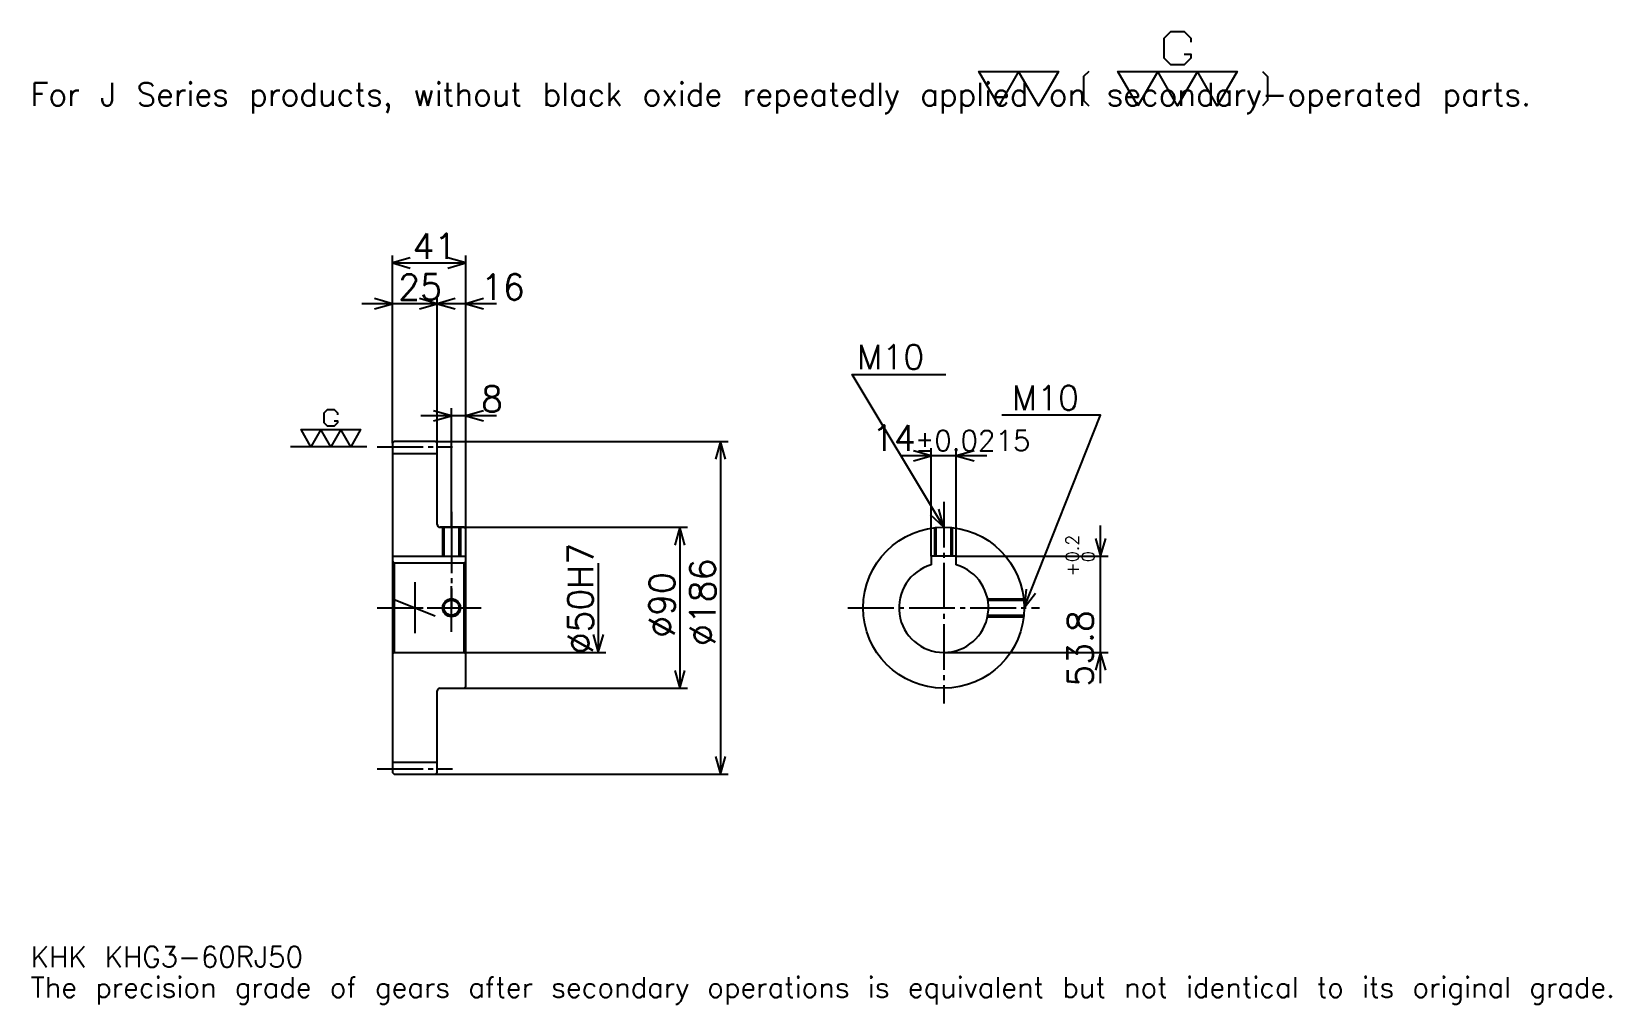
# Model space of a CAD drawing. Extents: x 29 to 912, y 10 to 554.
import ezdxf

# ---------------------------------------------------------------- set-up
doc = ezdxf.new("R2010")
doc.units = 0
doc.linetypes.add('DASHDOT', pattern=[34.173913, 25.630435, -2.847826, 2.847826, -2.847826])
doc.layers.get('0').update_dxf_attribs({"linetype": 'CONTINUOUS'})
doc.layers.add('DASHDOT', color=6, linetype='DASHDOT')
doc.styles.add('KANJI', font='TXT', dxfattribs={"bigfont": 'BIGFONT'})

msp = doc.modelspace()

# ---------------------------------------------------------------- linework, layer by layer
at = {"color": 5}
for p, q in [((230.67392, 325.097839), (230.67392, 429.043518)), ((230.67392, 424.771759), (271.67392, 424.771759)), ((271.67392, 325.097839), (271.67392, 429.043518)), ((255.67392, 325.097839), (255.67392, 406.260864)), ((272.760864, 401.989136), (213.58696, 401.989136)), ((288.760864, 401.989136), (238.58696, 401.989136)), ((288.760864, 339.336975), (246.58696, 339.336975)), ((263.67392, 325.097839), (263.67392, 343.608704)), ((230.67392, 324.097839), (230.67392, 325.097839)), ((254.67392, 325.097839), (271.67392, 325.097839)), ((255.67392, 324.097839), (255.67392, 325.097839)), ((263.67392, 277.097839), (263.67392, 325.097839)), ((263.67392, 277.097839), (263.67392, 325.097839)), ((271.67392, 325.097839), (418.336975, 325.097839)), ((271.67392, 276.097839), (271.67392, 325.097839)), ((414.065247, 325.097839), (414.065247, 139.097839)), ((531.804321, 260.897827), (531.804321, 321.239136)), ((545.804321, 260.897827), (545.804321, 321.239136)), ((562.891296, 316.967407), (514.717407, 316.967407)), ((257.17392, 277.097839), (271.67392, 277.097839)), ((271.67392, 277.097839), (395.554382, 277.097839)), ((391.282623, 277.097839), (391.282623, 187.097839)), ((626.521729, 190.01088), (626.521729, 277.984802)), ((345.717407, 257.097839), (345.717407, 207.097839)), ((545.804321, 260.897827), (630.793457, 260.897827)), ((271.67392, 207.097839), (349.989136, 207.097839)), ((538.804321, 207.097839), (630.793457, 207.097839)), ((257.17392, 187.097839), (271.67392, 187.097839)), ((271.67392, 187.097839), (395.554382, 187.097839)), ((254.67392, 139.097839), (271.67392, 139.097839)), ((271.67392, 139.097839), (418.336975, 139.097839))]:
    msp.add_line(p, q, dxfattribs=at)
at = {"color": 7}
for p, q in [((216.434784, 322.097839), (173.717407, 322.097839)), ((243.17392, 246.336975), (243.17392, 217.858704))]:
    msp.add_line(p, q, dxfattribs=at)
at = {"color": 4}
for p, q in [((230.67392, 318.347839), (255.67392, 318.347839)), ((230.67392, 260.897827), (271.67392, 260.897827)), ((231.67392, 257.097839), (231.67392, 207.097839)), ((270.67392, 257.097839), (271.67392, 258.097839)), ((270.67392, 207.097839), (271.67392, 206.097839)), ((230.67392, 145.847839), (255.67392, 145.847839))]:
    msp.add_line(p, q, dxfattribs=at)
at = {"color": 7}
for points in [[(673.226135, 541.485657), (676.928284, 541.485657), (676.928284, 539.264343), (673.226135, 535.562195), (665.821777, 535.562195), (662.119629, 539.264343), (662.119629, 550.37085), (665.821777, 554.073059), (673.226135, 554.073059), (676.928284, 550.37085), (676.928284, 548.149597)], [(569.565247, 512.608704), (558.45874, 531.859985), (602.884827, 531.859985), (591.77832, 512.608704), (580.671753, 531.859985), (569.565247, 512.608704)], [(619.914795, 531.859985), (616.953064, 528.898254), (616.953064, 515.570435), (619.914795, 512.608704)], [(647.310913, 512.608704), (636.204346, 531.859985), (702.843506, 531.859985), (691.737, 512.608704), (680.630493, 531.859985), (669.523926, 512.608704), (658.417419, 531.859985), (647.310913, 512.608704)], [(716.911743, 531.859985), (719.873535, 528.898254), (719.873535, 515.570435), (716.911743, 512.608704)], [(198.066315, 336.536316), (199.917404, 336.536316), (199.917404, 335.425659), (198.066315, 333.574585), (194.364136, 333.574585), (192.513046, 335.425659), (192.513046, 340.978943), (194.364136, 342.830017), (198.066315, 342.830017), (199.917404, 340.978943), (199.917404, 339.868286)], [(185.108704, 322.097839), (179.55545, 331.723511), (212.875015, 331.723511), (207.321747, 322.097839), (201.768494, 331.723511), (196.215225, 322.097839), (190.661957, 331.723511), (185.108704, 322.097839)]]:
    msp.add_lwpolyline(points, dxfattribs=at)
at = {"color": 5}
for points in [[(240.641312, 427.619568), (230.67392, 424.771759), (240.641312, 421.92395)], [(261.706543, 421.92395), (271.67392, 424.771759), (261.706543, 427.619568)], [(220.706528, 399.141296), (230.67392, 401.989136), (220.706528, 404.836975)], [(245.706528, 399.141296), (255.67392, 401.989136), (245.706528, 404.836975)], [(265.641296, 404.836975), (255.67392, 401.989136), (265.641296, 399.141296)], [(281.641296, 404.836975), (271.67392, 401.989136), (281.641296, 399.141296)], [(538.804321, 277.097839), (487.543488, 362.532623), (539.943481, 362.532623)], [(253.706528, 336.489136), (263.67392, 339.336975), (253.706528, 342.184784)], [(281.641296, 342.184784), (271.67392, 339.336975), (281.641296, 336.489136)], [(583.804321, 232.097839), (626.521729, 339.75), (571.273926, 339.75)], [(416.913055, 315.130432), (414.065247, 325.097839), (411.217407, 315.130432)], [(521.836975, 314.119568), (531.804321, 316.967407), (521.836975, 319.815247)], [(555.771729, 319.815247), (545.804321, 316.967407), (555.771729, 314.119568)], [(531.234192, 284.179626), (538.804321, 277.097839), (536.118164, 287.109985)], [(394.130432, 267.130432), (391.282623, 277.097839), (388.434814, 267.130432)], [(623.67395, 270.865234), (626.521729, 260.897827), (629.369629, 270.865234)], [(584.833618, 242.412857), (583.804321, 232.097839), (590.127686, 240.312119)], [(342.869568, 217.065231), (345.717407, 207.097839), (348.565216, 217.065231)], [(629.369629, 197.130447), (626.521729, 207.097839), (623.67395, 197.130447)], [(388.434814, 197.065231), (391.282623, 187.097839), (394.130432, 197.065231)], [(411.217407, 149.065231), (414.065247, 139.097839), (416.913055, 149.065231)]]:
    msp.add_lwpolyline(points, dxfattribs=at)
at = {"color": 4}
for points in [[(255.67392, 278.597839), (255.67392, 324.097839), (254.67392, 325.097839), (231.67392, 325.097839), (230.67392, 324.097839), (230.67392, 206.097839)], [(257.17392, 187.097839), (270.67392, 187.097839), (271.67392, 188.097839), (271.67392, 276.097839), (270.67392, 277.097839), (257.17392, 277.097839)], [(258.67392, 277.097839), (258.67392, 260.897827)], [(259.483917, 277.097839), (259.483917, 260.897827)], [(267.863922, 277.097839), (267.863922, 260.897827)], [(268.67392, 277.097839), (268.67392, 260.897827)], [(533.804321, 260.897827), (533.804321, 276.819214)], [(534.61438, 260.897827), (534.61438, 276.902344)], [(542.994385, 260.897827), (542.994385, 276.902344)], [(543.804321, 260.897827), (543.804321, 276.819214)], [(230.67392, 206.097839), (231.67392, 207.097839), (270.67392, 207.097839), (270.67392, 257.097839), (231.67392, 257.097839), (230.67392, 258.097839)], [(545.804321, 256.097839), (545.804321, 260.897827), (531.804321, 260.897827), (531.804321, 256.097839)], [(563.299255, 237.097839), (583.525757, 237.097839)], [(563.450684, 236.287842), (583.608887, 236.287842)], [(563.299255, 227.097839), (583.525757, 227.097839)], [(563.450684, 227.907837), (583.608887, 227.907837)], [(230.67392, 206.097839), (230.67392, 140.097839), (231.67392, 139.097839), (254.67392, 139.097839), (255.67392, 140.097839), (255.67392, 185.597839)]]:
    msp.add_lwpolyline(points, dxfattribs=at)
for centre, radius in [((538.804321, 232.097839), 45), ((263.67392, 232.097839), 4.19)]:
    msp.add_circle(centre, radius, dxfattribs=at)
at = {"color": 7}
msp.add_circle((263.67392, 232.097839), 5, dxfattribs=at)
at = {"color": 4}
for centre, radius, start, end in [((257.17392, 278.597839), 1.5, 180, 270), ((538.804321, 232.097839), 25, 106.260204555, 73.739795445), ((257.17392, 185.597839), 1.5, 90, 180)]:
    msp.add_arc(centre, radius, start, end, dxfattribs=at)
at = {"layer": 'DASHDOT', "color": 7}
for p, q in [((222.130447, 322.097839), (264.217407, 322.097839)), ((538.804321, 291.336975), (538.804321, 178.554352)), ((263.67392, 277.097839), (263.67392, 232.097839)), ((222.130447, 232.097839), (280.217407, 232.097839)), ((230.67392, 237.021713), (255.67392, 227.173965)), ((485.260864, 232.097839), (592.347839, 232.097839)), ((222.130447, 142.097839), (264.217407, 142.097839))]:
    msp.add_line(p, q, dxfattribs=at)
for points in [[(263.67392, 285.641327), (263.67392, 252.354355)], [(263.67392, 218.554367), (263.67392, 245.641312)], [(250.130447, 232.097839), (277.217407, 232.097839)]]:
    msp.add_lwpolyline(points, dxfattribs=at)

# ---------------------------------------------------------------- texts
at = {"color": 7, "style": 'KANJI'}
for s, height, p in [('For J Series products, without black oxide repeatedly applied on secondary-operated parts.', 12.815217, (28.47826, 512.608704)), ('41', 14.23913, (241.918488, 427.050018)), ('25', 14.23913, (233.918488, 404.267395)), ('16', 14.23913, (280.217407, 404.267395)), ('M10', 13.669566, (490.391296, 365.380432)), ('8', 14.23913, (280.217407, 341.615234)), ('M10', 13.669566, (576.969604, 342.597839)), ('14', 14.23913, (498.732635, 319.815247)), ('%%p0.0215', 11.391304, (522.795044, 319.815247)), ('KHK KHG3-60RJ50', 11.391304, (28.47826, 31.326086)), ('The precision grade of gears after secondary operations is equivalent but not identical to its original grade.', 11.391304, (28.47826, 14.23913))]:
    msp.add_text(s, height=height, dxfattribs=at).set_placement(p)
for s, height, p in [('%%c50H7', 14.23913, (342.869568, 206.11142)), ('0.2', 7.119565, (614.276123, 257.623474)), ('%%c186', 14.23913, (411.217407, 210.739136)), ('+', 7.119565, (614.276123, 249.649567)), ('0', 7.119565, (623.10437, 257.623474)), ('%%c90', 14.23913, (388.434814, 215.366852)), ('53.8', 14.23913, (622.25, 188.016983))]:
    msp.add_text(s, height=height, rotation=90, dxfattribs=at).set_placement(p)

doc.saveas('drawing.dxf')
